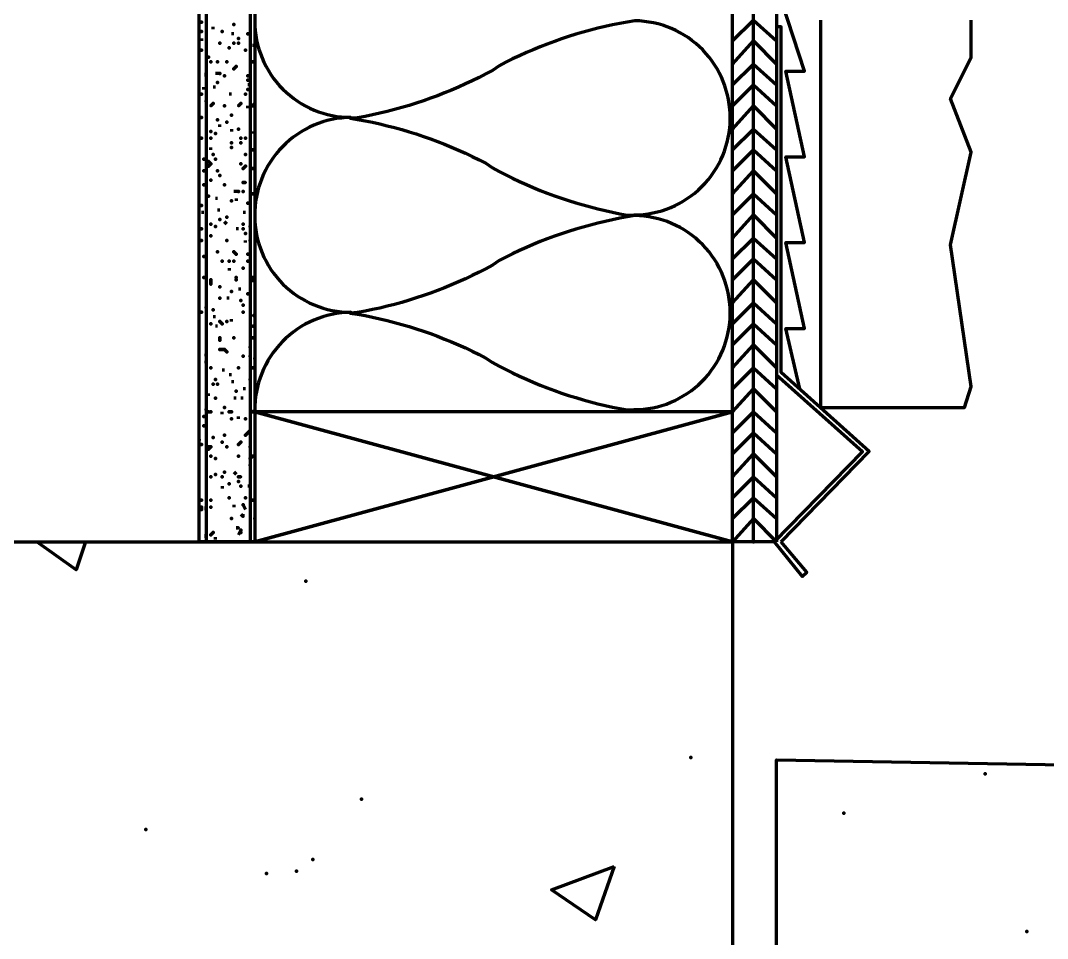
# Model space of a CAD drawing. Extents: x 261 to 424, y 0 to 368.
# Drawn here: x 340.72 to 352.53, y 54.6 to 65.16 of the extents above; entities that cross this region are included whole.
import ezdxf

# ---------------------------------------------------------------- set-up
doc = ezdxf.new("R2010")
doc.units = 0
doc.header["$MEASUREMENT"] = 0
for name, color, linetype, lineweight in [('Dt-Line 1', 9, 'Continuous', 0), ('Dt-Line 3', 7, 'Continuous', 15), ('Dt-Line 5', 54, 'Continuous', 50)]:
    doc.layers.add(name, color=color, linetype=linetype, lineweight=lineweight)

msp = doc.modelspace()

# ---------------------------------------------------------------- linework, layer by layer
at = {"layer": 'Dt-Line 1', "linetype": 'Continuous', "lineweight": 158}
for p, q in [((342.92999, 65.05567), (342.92999, 65.08233)), ((342.79666, 64.949), (342.79666, 64.92233)), ((343.16999, 65.00233), (343.14332, 65.00233)), ((343.40999, 64.869), (343.38332, 64.869)), ((342.82332, 64.36233), (342.82332, 64.38901)), ((342.95666, 64.38901), (342.92999, 64.38901)), ((343.35665, 64.41567), (343.32999, 64.41567)), ((343.14332, 64.309), (343.11665, 64.309)), ((343.32999, 64.149), (343.32999, 64.17567)), ((343.00999, 63.93567), (343.00999, 63.96233)), ((343.14332, 63.909), (343.14332, 63.88233)), ((343.38332, 63.88233), (343.38332, 63.85567)), ((342.90332, 63.669), (342.90332, 63.69567)), ((342.98332, 63.109), (342.95666, 63.109)), ((343.19665, 63.109), (343.19665, 63.08233)), ((342.82332, 62.949), (342.79666, 62.949)), ((343.00999, 62.97567), (342.98332, 62.97567)), ((343.30332, 62.949), (343.27665, 62.949)), ((343.08999, 62.81567), (343.06332, 62.84233)), ((343.22332, 62.76233), (343.19665, 62.76233)), ((343.30332, 62.60233), (343.30332, 62.629)), ((343.11665, 62.309), (343.11665, 62.28233)), ((343.24999, 62.069), (343.22332, 62.069)), ((343.11665, 61.96233), (343.08999, 61.96233)), ((343.40999, 61.77567), (343.38332, 61.749)), ((342.95666, 61.749), (342.92999, 61.749)), ((342.98332, 61.64233), (342.95666, 61.64233)), ((343.14332, 61.69567), (343.14332, 61.72234)), ((342.84999, 61.29567), (342.84999, 61.32233)), ((342.84999, 61.21567), (342.84999, 61.24233)), ((343.06332, 61.13567), (343.03665, 61.13567)), ((343.14332, 61.08233), (343.11665, 61.08233)), ((343.16999, 61.00233), (343.14332, 61.00233)), ((342.87665, 60.84233), (342.87665, 60.869)), ((343.19665, 60.81567), (343.16999, 60.81567)), ((343.27665, 60.81567), (343.24999, 60.81567)), ((343.30332, 60.92233), (343.27665, 60.92233)), ((343.03665, 60.629), (343.03665, 60.65567)), ((343.22332, 60.57567), (343.22332, 60.60233)), ((343.19665, 59.96233), (343.16999, 59.93567)), ((343.03665, 59.80233), (343.03665, 59.77567)), ((343.35665, 59.80233), (343.32999, 59.80233)), ((343.16999, 59.589), (343.16999, 59.56233)), ((342.95666, 59.189), (342.95666, 59.21567))]:
    msp.add_line(p, q, dxfattribs=at)
for points in [[(349.14332, 59.16233), (349.14332, 323.16232), (348.90332, 322.92235), (348.90332, 322.92235)], [(342.79666, 65.13567), (342.79666, 65.13567), (342.79666, 65.13569)], [(343.16999, 65.109), (343.16999, 65.109), (343.16999, 65.10903)], [(348.90332, 64.92233), (349.14332, 65.16233), (349.40999, 64.92233), (349.40999, 64.92233)], [(342.79666, 65.029), (342.79666, 65.029), (342.79666, 65.02903)], [(343.03665, 65.029), (343.03665, 65.029), (343.03665, 65.02903)], [(343.22332, 64.949), (343.22332, 64.949), (343.22332, 64.94903)], [(343.32999, 65.00233), (343.32999, 65.00233), (343.32999, 65.00236)], [(343.00999, 64.89567), (343.00999, 64.89567), (343.00999, 64.89569)], [(343.11665, 64.84233), (343.11665, 64.84233), (343.11665, 64.84236)], [(343.16999, 64.89567), (343.16999, 64.89567), (343.16999, 64.89569)], [(343.22332, 64.89567), (343.22332, 64.89567), (343.22332, 64.89569)], [(348.90332, 64.65567), (349.14332, 64.92233), (349.40999, 64.65567), (349.40999, 64.65567)], [(342.79666, 64.81567), (342.79666, 64.81567), (342.79666, 64.81569)], [(342.87665, 64.73567), (342.87665, 64.73567), (342.87665, 64.73569)], [(343.30332, 64.81567), (343.30332, 64.81567), (343.30332, 64.81569)], [(342.98332, 64.68233), (342.98332, 64.68233), (342.98332, 64.68236)], [(343.08999, 64.68233), (343.08999, 64.68233), (343.08999, 64.68236)], [(343.38332, 64.68233), (343.38332, 64.68233), (343.38332, 64.68236)], [(348.90332, 64.41567), (349.14332, 64.65567), (349.40999, 64.41567), (349.40999, 64.41567)], [(343.00999, 64.549), (342.95666, 64.549)], [(343.06332, 64.52233), (343.06332, 64.52233), (343.06332, 64.52236)], [(343.32999, 64.52233), (343.32999, 64.52233), (343.32999, 64.52236)], [(342.98332, 64.44233), (342.98332, 64.44233), (342.98332, 64.44236)], [(343.32999, 64.469), (343.32999, 64.469), (343.32999, 64.46903)], [(343.32999, 64.36233), (343.32999, 64.36233), (343.32999, 64.36236)], [(348.90332, 64.17567), (349.14332, 64.41567), (349.40999, 64.17567), (349.40999, 64.17567)], [(342.79666, 64.309), (342.79666, 64.309), (342.79666, 64.30903)], [(343.30332, 64.309), (343.30332, 64.309), (343.30332, 64.30903)], [(342.84999, 64.229), (342.84999, 64.229), (342.84999, 64.22903)], [(343.06332, 64.17567), (343.06332, 64.17567), (343.06332, 64.17569)], [(348.90332, 63.909), (349.14332, 64.17567), (349.40999, 63.909), (349.40999, 63.909)], [(342.79666, 64.04233), (342.79666, 64.04233), (342.79666, 64.04236)], [(342.98332, 64.01567), (342.98332, 64.01567), (342.98332, 64.01569)], [(343.14332, 64.069), (343.14332, 64.069), (343.14332, 64.06903)], [(343.08999, 63.989), (343.08999, 63.989), (343.08999, 63.98903)], [(343.22332, 63.909), (343.22332, 63.909), (343.22332, 63.90903)], [(348.90332, 63.669), (349.14332, 63.909), (349.40999, 63.669), (349.40999, 63.669)], [(342.79666, 63.80233), (342.79666, 63.80233), (342.79666, 63.80236)], [(342.90332, 63.88233), (342.90332, 63.88233), (342.90332, 63.88236)], [(342.90332, 63.80233), (342.90332, 63.80233), (342.90332, 63.80236)], [(342.95666, 63.85567), (342.95666, 63.85567), (342.95666, 63.85569)], [(343.24999, 63.80233), (343.24999, 63.80233), (343.24999, 63.80236)], [(343.30332, 63.80233), (343.30332, 63.80233), (343.30332, 63.80236)], [(343.14332, 63.749), (343.14332, 63.749), (343.14332, 63.74903)], [(343.14332, 63.69567), (343.14332, 63.69567), (343.14332, 63.69569)], [(343.24999, 63.749), (343.24999, 63.749), (343.24999, 63.74903)], [(343.38332, 63.669), (343.38332, 63.669), (343.38332, 63.66903)], [(348.90332, 63.429), (349.14332, 63.669), (349.40999, 63.429), (349.40999, 63.429)], [(342.82332, 63.56233), (342.82332, 63.56233), (342.82332, 63.56236)], [(342.92999, 63.61567), (342.92999, 63.61567), (342.92999, 63.61569)], [(342.95666, 63.56233), (342.95666, 63.56233), (342.95666, 63.56236)], [(343.30332, 63.61567), (343.30332, 63.61567), (343.30332, 63.61569)], [(342.82332, 63.429), (342.82332, 63.429), (342.82332, 63.42903)], [(342.98332, 63.429), (342.98332, 63.429), (342.98332, 63.42903)], [(343.24999, 63.509), (343.24999, 63.509), (343.24999, 63.50903)], [(343.38332, 63.45567), (343.38332, 63.45567), (343.38332, 63.45569)], [(348.90332, 63.16233), (349.14332, 63.429), (349.40999, 63.16233), (349.40999, 63.16233)], [(342.90332, 63.32233), (342.90332, 63.32233), (342.90332, 63.32236)], [(343.00999, 63.37567), (343.00999, 63.37567), (343.00999, 63.37569)], [(343.06332, 63.269), (343.06332, 63.269), (343.06332, 63.26903)], [(343.22332, 63.189), (343.16999, 63.189)], [(343.27665, 63.189), (343.27665, 63.189), (343.27665, 63.18903)], [(343.14332, 63.08233), (343.14332, 63.08233), (343.14332, 63.08236)], [(343.38332, 63.16233), (343.38332, 63.16233), (343.38332, 63.16236)], [(348.90332, 62.92233), (349.14332, 63.16233), (349.40999, 62.92233), (349.40999, 62.92233)], [(342.79666, 63.029), (342.79666, 63.029), (342.79666, 63.02903)], [(343.32999, 63.05567), (343.32999, 63.05567), (343.32999, 63.0557)], [(343.00999, 62.869), (343.00999, 62.869), (343.00999, 62.86903)], [(343.08999, 62.89567), (343.08999, 62.89567), (343.08999, 62.89569)], [(348.90332, 62.65567), (349.14332, 62.92233), (349.40999, 62.65567), (349.40999, 62.65567)], [(342.79666, 62.76233), (342.79666, 62.76233), (342.79666, 62.76236)], [(342.90332, 62.81567), (342.90332, 62.81567), (342.90332, 62.81569)], [(342.95666, 62.789), (342.95666, 62.789), (342.95666, 62.78903)], [(343.27665, 62.81567), (343.27665, 62.81567), (343.27665, 62.81569)], [(343.27665, 62.76233), (343.27665, 62.76233), (343.27665, 62.76236)], [(343.30332, 62.709), (343.30332, 62.709), (343.30332, 62.70903)], [(343.35665, 62.789), (343.35665, 62.789), (343.35665, 62.78903)], [(342.79666, 62.629), (342.79666, 62.629), (342.79666, 62.62903)], [(342.90332, 62.68233), (342.90332, 62.68233), (342.90332, 62.68236)], [(343.08999, 62.629), (343.08999, 62.629), (343.08999, 62.62903)], [(348.90332, 62.41567), (349.14332, 62.65567), (349.40999, 62.41567), (349.40999, 62.41567)], [(342.98332, 62.49567), (342.98332, 62.49567), (342.98332, 62.49569)], [(343.32999, 62.469), (343.32999, 62.469), (343.32999, 62.46903)], [(343.03665, 62.38901), (343.03665, 62.38901), (343.03665, 62.38903)], [(343.11665, 62.38901), (343.11665, 62.38901), (343.11665, 62.38903)], [(343.16999, 62.38901), (343.16999, 62.38901), (343.16999, 62.38903)], [(343.32999, 62.38901), (343.32999, 62.38901), (343.32999, 62.38903)], [(348.90332, 62.17567), (349.14332, 62.41567), (349.40999, 62.17567), (349.40999, 62.17567)], [(343.27665, 62.309), (343.27665, 62.309), (343.27665, 62.30903)], [(342.82332, 62.20233), (342.82332, 62.20233), (342.82332, 62.20236)], [(343.38332, 62.20233), (343.38332, 62.149)], [(348.90332, 61.909), (349.14332, 62.17567), (349.40999, 61.909), (349.40999, 61.909)], [(343.00999, 62.09567), (343.00999, 62.09567), (343.00999, 62.09569)], [(343.14332, 62.04233), (343.14332, 62.04233), (343.14332, 62.04236)], [(343.32999, 62.01567), (343.32999, 62.01567), (343.32999, 62.01569)], [(343.00999, 61.96233), (343.00999, 61.96233), (343.00999, 61.96236)], [(343.24999, 61.93567), (343.24999, 61.93567), (343.24999, 61.93569)], [(343.27665, 61.88233), (343.27665, 61.88233), (343.27665, 61.88236)], [(348.90332, 61.669), (349.14332, 61.909), (349.40999, 61.669), (349.40999, 61.669)], [(342.79666, 61.80233), (342.79666, 61.80233), (342.79666, 61.80236)], [(342.84999, 61.85567), (342.84999, 61.85567), (342.84999, 61.85569)], [(342.92999, 61.829), (342.92999, 61.829), (342.92999, 61.82903)], [(343.27665, 61.80233), (343.27665, 61.80233), (343.27665, 61.80236)], [(342.90332, 61.669), (342.90332, 61.669), (342.90332, 61.66903)], [(343.08999, 61.69567), (343.08999, 61.69567), (343.08999, 61.69569)], [(348.90332, 61.429), (349.14332, 61.669), (349.40999, 61.429), (349.40999, 61.429)], [(343.16999, 61.509), (343.16999, 61.509), (343.16999, 61.50903)], [(343.38332, 61.509), (343.38332, 61.509), (343.38332, 61.50903)], [(348.90332, 61.16233), (349.14332, 61.429), (349.40999, 61.16233)], [(343.27665, 61.29567), (343.27665, 61.29567), (343.27665, 61.29569)], [(343.35665, 61.40233), (343.35665, 61.40233), (343.35665, 61.40236)], [(343.35665, 61.29567), (343.35665, 61.29567), (343.35665, 61.29569)], [(343.40999, 61.269), (343.40999, 61.269), (343.40999, 61.26903)], [(342.90332, 61.16233), (342.90332, 61.16233), (342.90332, 61.16236)], [(343.22332, 61.16233), (343.22332, 61.16233), (343.22332, 61.16236)], [(343.38332, 61.16233), (343.38332, 61.16233), (343.38332, 61.16236)], [(348.90332, 60.92233), (349.14332, 61.16233), (349.40999, 60.92233)], [(342.92999, 60.97567), (342.92999, 60.97567), (342.92999, 60.97569)], [(342.95666, 61.029), (342.95666, 61.029), (342.95666, 61.02903)], [(342.98332, 60.97567), (342.98332, 60.97567), (342.98332, 60.97569)], [(342.95666, 60.81567), (342.95666, 60.81567), (342.95666, 60.81569)], [(343.19665, 60.89567), (343.19665, 60.89567), (343.19665, 60.89569)], [(348.90332, 60.65567), (349.14332, 60.92233), (349.40999, 60.65567)], [(343.06332, 60.709), (343.06332, 60.709), (343.06332, 60.70903)], [(342.82332, 60.60233), (342.82332, 60.60233), (342.82332, 60.60236)], [(342.87665, 60.65569), (342.90332, 60.65569)], [(348.90332, 60.41567), (349.14332, 60.65567), (349.40999, 60.41567)], [(342.82332, 60.49567), (342.82332, 60.49567), (342.82332, 60.49569)], [(343.14332, 60.57567), (343.14332, 60.57567), (343.14332, 60.57569)], [(343.30332, 60.57567), (343.30332, 60.57567), (343.30332, 60.57569)], [(342.92999, 60.36233), (342.92999, 60.36233), (342.92999, 60.36236)], [(343.06332, 60.38901), (343.06332, 60.38901), (343.06332, 60.38903)], [(343.35665, 60.44233), (343.30332, 60.38901), (343.30332, 60.38901), (343.30332, 60.38903)], [(348.90332, 60.17567), (349.14332, 60.41567), (349.40999, 60.17567)], [(342.76999, 60.33567), (342.76999, 60.33567), (342.76999, 60.33569)], [(342.79666, 60.28233), (342.79666, 60.28233), (342.79666, 60.28236)], [(343.03665, 60.309), (343.03665, 60.309), (343.03665, 60.30903)], [(343.08999, 60.25567), (343.08999, 60.25567), (343.08999, 60.25569)], [(343.35665, 60.25567), (343.35665, 60.25567), (343.35665, 60.25569)], [(342.90332, 60.149), (342.90332, 60.149), (342.90332, 60.14903)], [(342.95666, 60.12233), (342.95666, 60.12233), (342.95666, 60.12236)], [(343.22332, 60.149), (343.22332, 60.149), (343.22332, 60.14903)], [(348.90332, 59.909), (349.14332, 60.17567), (349.40999, 59.909)], [(343.35665, 60.04233), (343.35665, 60.04233), (343.35665, 60.04236)], [(342.90332, 59.909), (342.90332, 59.909), (342.90332, 59.90903)], [(342.95666, 59.93567), (342.95666, 59.93567), (342.95666, 59.93569)], [(343.03665, 59.909), (343.03665, 59.909), (343.03665, 59.90903)], [(343.06332, 59.96233), (343.06332, 59.96233), (343.06332, 59.96236)], [(348.90332, 59.669), (349.14332, 59.909), (349.40999, 59.669)], [(343.11665, 59.829), (343.11665, 59.829), (343.11665, 59.82903)], [(343.22332, 59.85567), (343.22332, 59.85567), (343.22332, 59.85569)], [(343.24999, 59.80233), (343.24999, 59.80233), (343.24999, 59.80236)], [(342.79666, 59.64233), (342.79666, 59.64233), (342.79666, 59.64236)], [(342.90332, 59.64233), (342.90332, 59.64233), (342.90332, 59.64236)], [(343.11665, 59.669), (343.11665, 59.669), (343.11665, 59.66903)], [(343.30332, 59.669), (343.30332, 59.669), (343.30332, 59.66903)], [(343.38332, 59.64233), (343.38332, 59.64233), (343.38332, 59.64236)], [(348.90332, 59.429), (349.14332, 59.669), (349.40999, 59.429)], [(342.90332, 59.56233), (342.90332, 59.56233), (342.90332, 59.56236)], [(343.27665, 59.589), (343.30332, 59.53567)], [(343.14332, 59.429), (343.14332, 59.429), (343.14332, 59.42903)], [(343.24999, 59.48233), (343.27665, 59.45567), (343.27665, 59.48233)], [(343.40999, 59.429), (343.40999, 59.429), (343.40999, 59.42903)], [(349.40999, 59.16233), (349.14332, 59.429), (348.90332, 59.16233)], [(343.19665, 59.32233), (343.22332, 59.32233), (343.19665, 59.32233)], [(343.24999, 59.29567), (343.22332, 59.24233)], [(341.46332, 59.16233), (341.35665, 58.84233), (340.90332, 59.16233)], [(343.99666, 58.709), (343.99666, 58.709), (343.99666, 58.70903)], [(348.42332, 56.68233), (348.42332, 56.68233), (348.42332, 56.68236)], [(351.80999, 56.49567), (351.80999, 56.49567), (351.80999, 56.49569)], [(344.63666, 56.20233), (344.63666, 56.20233), (344.63666, 56.20236)], [(350.18332, 56.04233), (350.18332, 56.04233), (350.18332, 56.04236)], [(342.15666, 55.85567), (342.15666, 55.85567), (342.15666, 55.85569)], [(344.07665, 55.509), (344.07665, 55.509), (344.07665, 55.50903)], [(343.54332, 55.349), (343.54332, 55.349), (343.54332, 55.34903)], [(343.88999, 55.37567), (343.88999, 55.37567), (343.88999, 55.37569)], [(352.28999, 54.68233), (352.28999, 54.68233), (352.28999, 54.68236)]]:
    msp.add_lwpolyline(points, dxfattribs=at)
msp.add_lwpolyline([(343.40998, 76.29567, 0.41421546), (344.51665, 75.189, 0.41421546), (343.40999, 74.08233, 0.41421545), (344.51665, 72.97567, 0.41421546), (343.40999, 71.84233, 0.41421545), (344.51665, 70.73567, 0.41421545), (343.40998, 69.60233, 0.41421546), (344.51665, 68.49567, 0.41421447), (343.40999, 67.38901, 0.41421645), (344.51665, 66.28233, 0.41421546), (343.40998, 65.149, 0.41421546), (344.51665, 64.04234, 0.41421546), (343.40999, 62.909, 0.41421546), (344.51665, 61.80233, 0.41421545), (343.40999, 60.669), (343.38332, 60.65567)], format="xyb", dxfattribs=at)
for points in [[(348.87665, 64.029, 0.41421546), (347.77918, 65.15341), (347.69332, 65.13904), (347.60779, 65.12322), (347.52258, 65.10593), (347.43773, 65.08719), (347.35326, 65.067), (347.26917, 65.04537), (347.18549, 65.02231), (347.10224, 64.99781), (347.01943, 64.9719), (346.93708, 64.94457), (346.85522, 64.91583), (346.77386, 64.88569), (346.69301, 64.85415), (346.6127, 64.82122), (346.53294, 64.7869), (346.45376, 64.75121), (346.37516, 64.71414), (346.29718, 64.67571), (346.21982, 64.63591), (346.14353, 64.58323), (346.06682, 64.54208), (345.98946, 64.50229), (345.91147, 64.46386), (345.83288, 64.42679), (345.7537, 64.3911), (345.67394, 64.35678), (345.59363, 64.32385), (345.51278, 64.29231), (345.43142, 64.26217), (345.34956, 64.23343), (345.26721, 64.2061), (345.1844, 64.18018), (345.10115, 64.15569), (345.01747, 64.13263), (344.93338, 64.111), (344.84891, 64.09081), (344.76406, 64.07207), (344.67885, 64.05478), (344.59331, 64.03896), (344.50696, 64.03348), (344.59282, 64.01912), (344.67836, 64.0033), (344.76357, 63.98603), (344.84842, 63.96729), (344.9329, 63.94711), (345.01699, 63.92549), (345.10067, 63.90244), (345.18393, 63.87795), (345.26674, 63.85205), (345.34909, 63.82473), (345.43095, 63.796), (345.51232, 63.76586), (345.59317, 63.73433), (345.67348, 63.7014), (345.75324, 63.6671), (345.83243, 63.63141), (345.91102, 63.59435), (345.98901, 63.55593), (346.06637, 63.51614), (346.14311, 63.46323), (346.21982, 63.42209), (346.29718, 63.38229), (346.37516, 63.34386), (346.45376, 63.30679), (346.53294, 63.2711), (346.6127, 63.23678), (346.69301, 63.20385), (346.77386, 63.17231), (346.85522, 63.14217), (346.93708, 63.11343), (347.01943, 63.0861), (347.10224, 63.06019), (347.18549, 63.0357), (347.26917, 63.01263), (347.35326, 62.991), (347.43773, 62.97082), (347.52258, 62.95207), (347.60779, 62.93479), (347.69332, 62.91896), (347.76999, 62.92233, 0.41421546)], [(348.87665, 61.789, 0.41421545), (347.77918, 62.91341), (347.69332, 62.89905), (347.60779, 62.88322), (347.52258, 62.86593), (347.43773, 62.84719), (347.35326, 62.827), (347.26917, 62.80537), (347.18549, 62.78231), (347.10224, 62.75782), (347.01943, 62.7319), (346.93708, 62.70457), (346.85522, 62.67583), (346.77386, 62.64569), (346.69301, 62.61415), (346.6127, 62.58122), (346.53294, 62.5469), (346.45376, 62.51121), (346.37516, 62.47414), (346.29718, 62.43571), (346.21982, 62.39591), (346.14353, 62.34323), (346.06682, 62.30208), (345.98946, 62.26229), (345.91147, 62.22386), (345.83288, 62.18679), (345.7537, 62.1511), (345.67394, 62.11678), (345.59363, 62.08385), (345.51278, 62.05231), (345.43142, 62.02217), (345.34956, 61.99343), (345.26721, 61.9661), (345.1844, 61.94018), (345.10115, 61.91569), (345.01747, 61.89263), (344.93338, 61.871), (344.84891, 61.85081), (344.76406, 61.83207), (344.67885, 61.81478), (344.59331, 61.79896), (344.50696, 61.79348), (344.59282, 61.77912), (344.67836, 61.7633), (344.76357, 61.74603), (344.84842, 61.72729), (344.9329, 61.70711), (345.01699, 61.68549), (345.10067, 61.66244), (345.18393, 61.63795), (345.26674, 61.61205), (345.34909, 61.58473), (345.43095, 61.556), (345.51232, 61.52586), (345.59317, 61.49433), (345.67348, 61.4614), (345.75324, 61.4271), (345.83243, 61.39141), (345.91102, 61.35435), (345.98901, 61.31593), (346.06637, 61.27614), (346.14311, 61.22323), (346.21982, 61.18208), (346.29718, 61.14229), (346.37516, 61.10386), (346.45376, 61.06679), (346.53294, 61.0311), (346.6127, 60.99678), (346.69301, 60.96385), (346.77386, 60.93231), (346.85522, 60.90217), (346.93708, 60.87343), (347.01943, 60.8461), (347.10224, 60.82018), (347.18549, 60.79569), (347.26917, 60.77263), (347.35326, 60.751), (347.43773, 60.73081), (347.52258, 60.71207), (347.60779, 60.69478), (347.69332, 60.67896), (347.76999, 60.68233, 0.41421546)]]:
    msp.add_lwpolyline(points, format="xyb", close=True, dxfattribs=at)
for points in [[(342.90332, 64.68233), (342.90332, 64.68236), (342.90332, 64.68233)], [(343.16999, 64.60233), (343.16999, 64.60236), (343.19665, 64.629), (343.19665, 64.629)], [(342.84999, 64.549), (342.84999, 64.54903), (342.84999, 64.52233)], [(342.92999, 64.20233), (342.92999, 64.20236), (342.90332, 64.17567)], [(343.24999, 64.20233), (343.24999, 64.20236), (343.22332, 64.17567)], [(343.40999, 64.20233), (343.40999, 64.20236), (343.38332, 64.17567), (343.38332, 64.17567)], [(342.90332, 63.509), (342.87665, 63.48233), (342.87665, 63.48236), (342.90332, 63.50903), (342.87665, 63.53567)], [(343.30332, 63.48233), (343.30332, 63.48236), (343.27665, 63.45567), (343.27665, 63.45567)], [(343.27665, 63.29567), (343.27665, 63.29569), (343.30332, 63.29567)], [(343.16999, 62.49567), (343.16999, 62.49569), (343.19665, 62.469), (343.19665, 62.469)], [(342.82332, 62.44233), (342.82332, 62.44236), (342.84999, 62.44233)], [(342.90332, 62.149), (342.90332, 62.17569), (342.90332, 62.12233)], [(343.03665, 61.669), (343.03665, 61.66903), (343.00999, 61.69567), (343.00999, 61.69567)], [(343.40999, 61.64233), (343.40999, 61.64236), (343.38332, 61.64233)], [(343.00999, 61.509), (343.00999, 61.50903), (343.00999, 61.48233)], [(343.06332, 61.37567), (343.00999, 61.37567), (343.00999, 61.37569), (343.06332, 61.37569), (343.08999, 61.349)], [(343.11665, 60.65567), (343.11665, 60.65569), (343.14332, 60.65567)], [(342.87665, 60.229), (342.90332, 60.25567), (342.87665, 60.25567)], [(343.24999, 60.309), (343.24999, 60.30903), (343.22332, 60.28233), (343.22332, 60.28233)], [(343.35665, 60.12233), (343.35665, 60.12236), (343.38332, 60.149), (343.38332, 60.149)], [(343.22332, 59.909), (343.22332, 59.90903), (343.24999, 59.909)], [(342.79666, 59.56233), (342.79666, 59.56236), (342.79666, 59.53567)], [(342.84999, 59.56233), (342.84999, 59.56236), (342.84999, 59.53567)], [(342.84999, 59.24233), (342.84999, 59.24236), (342.84999, 59.21567)], [(342.90332, 59.24233), (342.90332, 59.24236), (342.92999, 59.269), (342.92999, 59.269)], [(347.54332, 55.429), (347.32999, 54.81567), (346.82332, 55.16233)]]:
    msp.add_lwpolyline(points, close=True, dxfattribs=at)
for p in [(342.79666, 65.13567), (343.16999, 65.109), (342.79666, 65.029), (343.03665, 65.029), (343.22332, 64.949), (343.32999, 65.00233), (343.00999, 64.89567), (343.11665, 64.84233), (343.16999, 64.89567), (343.22332, 64.89567), (348.90332, 64.92233), (349.40999, 64.92233), (342.79666, 64.81567), (342.87665, 64.73567), (343.30332, 64.81567), (342.90332, 64.68233), (342.90332, 64.68233), (342.98332, 64.68233), (343.08999, 64.68233), (343.16999, 64.60233), (343.19665, 64.629), (343.38332, 64.68233), (348.90332, 64.65567), (349.40999, 64.65567), (342.84999, 64.549), (342.84999, 64.52233), (343.00999, 64.549), (343.06332, 64.52233), (343.32999, 64.52233), (342.98332, 64.44233), (343.32999, 64.469), (343.32999, 64.36233), (348.90332, 64.41567), (349.40999, 64.41567), (342.79666, 64.309), (343.30332, 64.309), (342.84999, 64.229), (342.92999, 64.20233), (343.06332, 64.17567), (343.24999, 64.20233), (343.38332, 64.17567), (343.40999, 64.20233), (348.90332, 64.17567), (349.40999, 64.17567), (342.79666, 64.04233), (342.98332, 64.01567), (343.14332, 64.069), (343.08999, 63.989), (343.22332, 63.909), (348.90332, 63.909), (349.40999, 63.909), (342.79666, 63.80233), (342.90332, 63.88233), (342.90332, 63.80233), (342.95666, 63.85567), (343.24999, 63.80233), (343.30332, 63.80233), (343.14332, 63.749), (343.14332, 63.69567), (343.24999, 63.749), (343.38332, 63.669), (348.90332, 63.669), (349.40999, 63.669), (342.82332, 63.56233), (342.87665, 63.53567), (342.92999, 63.61567), (342.95666, 63.56233), (343.30332, 63.61567), (342.82332, 63.429), (342.87665, 63.48233), (342.90332, 63.509), (342.98332, 63.429), (343.24999, 63.509), (343.27665, 63.45567), (343.30332, 63.48233), (343.38332, 63.45567), (348.90332, 63.429), (349.40999, 63.429), (342.90332, 63.32233), (343.00999, 63.37567), (343.27665, 63.29567), (342.82332, 63.269), (343.06332, 63.269), (343.22332, 63.189), (343.27665, 63.189), (342.87665, 63.13567), (343.14332, 63.08233), (343.38332, 63.16233), (348.90332, 63.16233), (349.40999, 63.16233), (342.79666, 63.029), (343.32999, 63.05567), (343.00999, 62.869), (343.08999, 62.89567), (348.90332, 62.92233), (349.40999, 62.92233), (342.79666, 62.76233), (342.90332, 62.81567), (342.95666, 62.789), (343.27665, 62.81567), (343.27665, 62.76233), (343.30332, 62.709), (343.35665, 62.789), (342.79666, 62.629), (342.90332, 62.68233), (343.08999, 62.629), (343.35665, 62.629), (348.90332, 62.65567), (349.40999, 62.65567), (342.98332, 62.49567), (343.16999, 62.49567), (343.19665, 62.469), (343.32999, 62.469), (342.82332, 62.44233), (343.03665, 62.38901), (343.11665, 62.38901), (343.16999, 62.38901), (343.32999, 62.38901), (348.90332, 62.41567), (349.40999, 62.41567), (343.27665, 62.309), (342.82332, 62.20233), (342.90332, 62.17567), (342.90332, 62.149), (343.19665, 62.20233), (343.19665, 62.17567), (343.38332, 62.20233), (348.90332, 62.17567), (349.40999, 62.17567), (343.00999, 62.09567), (343.14332, 62.04233), (343.32999, 62.01567), (343.00999, 61.96233), (343.24999, 61.93567), (343.27665, 61.88233), (348.90332, 61.909), (349.40999, 61.909), (342.79666, 61.80233), (342.84999, 61.85567), (342.92999, 61.829), (343.27665, 61.80233), (342.90332, 61.669), (343.00999, 61.69567), (343.03665, 61.669), (343.08999, 61.69567), (343.40999, 61.64233), (348.90332, 61.669), (349.40999, 61.669), (343.00999, 61.509), (343.00999, 61.48233), (343.16999, 61.509), (343.38332, 61.509), (348.90332, 61.429), (349.40999, 61.429), (343.00999, 61.37567), (343.03665, 61.37567), (343.06332, 61.37567), (343.08999, 61.349), (343.27665, 61.29567), (343.35665, 61.40233), (343.35665, 61.29567), (343.40999, 61.269), (342.90332, 61.16233), (343.22332, 61.16233), (343.38332, 61.16233), (348.90332, 61.16233), (342.92999, 60.97567), (342.95666, 61.029), (342.98332, 60.97567), (343.35665, 61.029), (342.95666, 60.81567), (343.19665, 60.89567), (348.90332, 60.92233), (343.06332, 60.709), (342.82332, 60.60233), (342.84999, 60.68233), (342.87665, 60.65567), (342.90332, 60.65567), (343.11665, 60.65567), (343.14332, 60.65567), (343.38332, 60.65567), (348.90332, 60.65567), (342.82332, 60.49567), (343.14332, 60.57567), (343.30332, 60.57567), (342.92999, 60.36233), (343.06332, 60.38901), (343.30332, 60.38901), (343.32999, 60.41567), (343.35665, 60.44233), (348.90332, 60.41567), (342.76999, 60.33567), (342.79666, 60.28233), (342.87665, 60.25567), (342.87665, 60.229), (342.90332, 60.25567), (343.03665, 60.309), (343.08999, 60.25567), (343.22332, 60.28233), (343.24999, 60.309), (343.35665, 60.25567), (342.90332, 60.149), (342.95666, 60.12233), (343.22332, 60.149), (343.35665, 60.12233), (343.38332, 60.149), (348.90332, 60.17567), (343.35665, 60.04233), (342.90332, 59.909), (342.95666, 59.93567), (343.03665, 59.909), (343.06332, 59.96233), (343.22332, 59.909), (348.90332, 59.909), (343.11665, 59.829), (343.22332, 59.85567), (343.24999, 59.80233), (342.79666, 59.64233), (342.90332, 59.64233), (343.11665, 59.669), (343.30332, 59.669), (343.38332, 59.64233), (348.90332, 59.669), (342.79666, 59.56233), (342.79666, 59.53567), (342.84999, 59.56233), (342.84999, 59.53567), (342.90332, 59.56233), (343.27665, 59.589), (343.14332, 59.429), (343.40999, 59.429), (348.90332, 59.429), (343.24999, 59.29567), (342.84999, 59.24233), (342.84999, 59.21567), (342.90332, 59.24233), (342.92999, 59.269), (343.24999, 59.269), (349.14332, 59.16233), (343.99666, 58.709), (348.42332, 56.68233), (351.80999, 56.49567), (344.63666, 56.20233), (350.18332, 56.04233), (342.15666, 55.85567), (344.07665, 55.509), (343.54332, 55.349), (343.88999, 55.37567), (352.28999, 54.68233)]:
    msp.add_point(p, dxfattribs=at)
at = {"layer": 'Dt-Line 3', "linetype": 'Continuous', "lineweight": 70}
for p, q in [((342.84999, 179.669), (342.84999, 59.16233)), ((343.35665, 179.669), (343.35665, 59.16233))]:
    msp.add_line(p, q, dxfattribs=at)
at = {"layer": 'Dt-Line 3', "linetype": 'Continuous', "lineweight": 211}
for points in [[(349.40999, 323.16232), (349.40999, 59.16233), (348.90332, 59.16233), (348.90332, 323.16232)], [(349.91665, 65.16233), (349.91665, 60.709), (351.56999, 60.709), (351.64999, 60.949), (351.40999, 62.57567), (351.64999, 63.64233), (351.40999, 64.25567), (351.64999, 64.73567), (351.64999, 65.16233)]]:
    msp.add_lwpolyline(points, dxfattribs=at)
for points in [[(343.40999, 59.16233), (342.76999, 59.16233), (342.76999, 179.669), (343.40999, 179.669)], [(343.40999, 59.16233), (348.90332, 59.16233), (348.90332, 60.65567), (343.40999, 60.65567), (343.40999, 59.16233), (348.90332, 59.16233), (348.90332, 60.65567), (343.40999, 60.65567)]]:
    msp.add_lwpolyline(points, close=True, dxfattribs=at)
at = {"layer": 'Dt-Line 3', "linetype": 'Continuous', "lineweight": 70}
for points in [[(349.67666, 60.92233), (349.51665, 61.61567), (349.72999, 61.61567), (349.51665, 62.60233), (349.72999, 62.60233), (349.51665, 63.589), (349.72999, 63.589), (349.51665, 64.57567), (349.72999, 64.57567), (349.40999, 65.56233)], [(348.90332, 59.16233), (343.40999, 60.65567), (348.90332, 59.16233)], [(343.40999, 59.16233), (348.90332, 60.65567), (343.40999, 59.16233)]]:
    msp.add_lwpolyline(points, dxfattribs=at)
msp.add_lwpolyline([(349.46332, 59.16233), (350.47666, 60.20233), (349.46332, 61.109), (349.46332, 65.08233), (349.40999, 65.08233), (349.40999, 61.08233), (350.39665, 60.20233), (349.38332, 59.16233), (349.70332, 58.76233), (349.75665, 58.81567)], close=True, dxfattribs=at)
at = {"layer": 'Dt-Line 5', "linetype": 'Continuous', "lineweight": 211}
for points in [[(282.87665, 59.16233), (348.90332, 59.16233), (348.90332, 29.16233), (332.90332, 29.16233), (332.90332, 51.16233), (329.91665, 54.17567), (282.87665, 54.17567)], [(390.87666, 51.93567), (349.40999, 52.65567), (349.40999, 56.65567), (390.87666, 55.93567)]]:
    msp.add_lwpolyline(points, dxfattribs=at)

doc.saveas('drawing.dxf')
